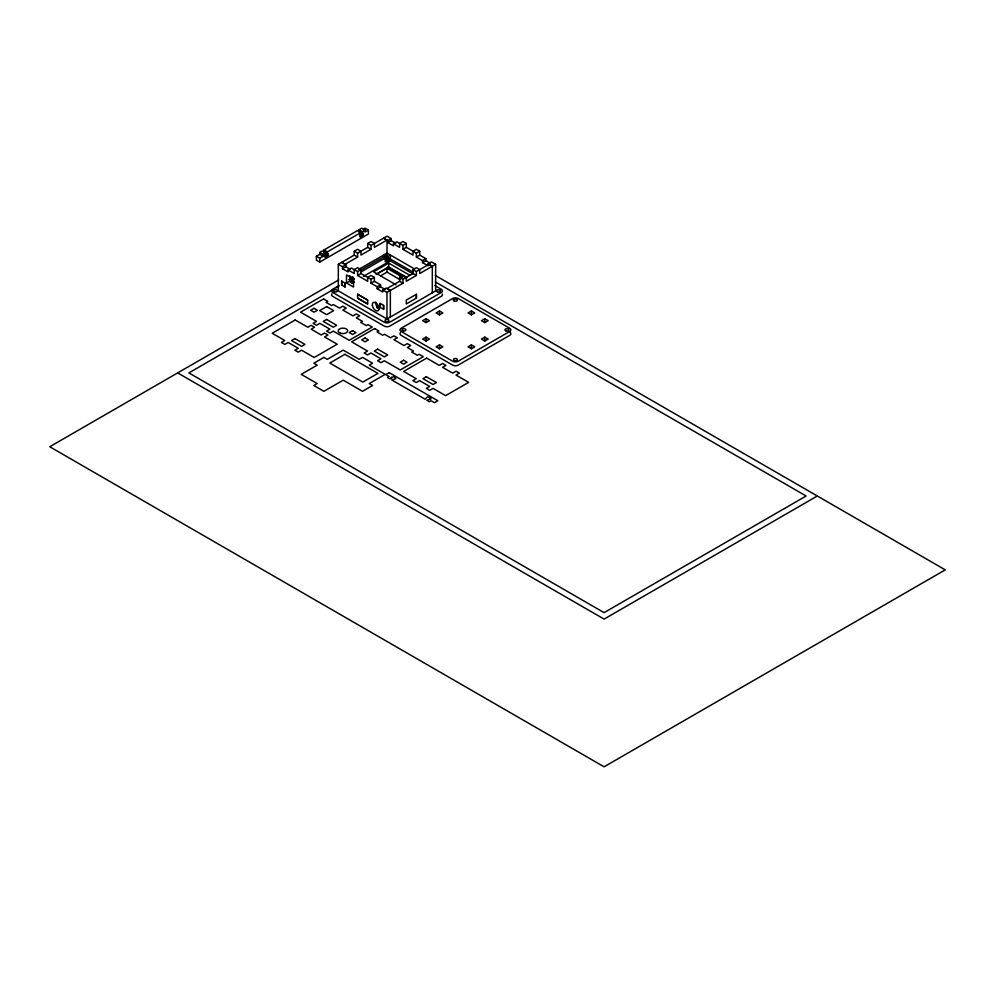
<?xml version="1.0" encoding="UTF-8"?>
<svg xmlns="http://www.w3.org/2000/svg" width="995" height="995" viewBox="0 0 995 995"><rect width="100%" height="100%" fill="white"/><g stroke="black" fill="none" stroke-linecap="round" stroke-linejoin="round"><path stroke-width="1.49" d="M319.731 252.419L323.089 254.359L323.089 256.3L319.731 254.359L319.731 252.419L322.343 250.902L325.701 252.842L325.701 254.981L324.768 255.528L324.768 257.058L325.701 256.523L325.701 257.369L327.38 255.553L325.141 254.26M327.38 255.553L328.325 255.006L328.325 253.476L327.38 254.011L324.022 252.071L324.022 249.932L357.404 230.666L360.762 232.606L360.762 234.745L359.829 235.28L359.829 236.822L360.762 236.275L360.762 237.121L362.441 235.305L360.202 234.024M362.441 235.305L363.386 234.77L363.386 233.228L362.441 233.775L359.083 231.835L359.083 229.696L361.707 228.191L365.065 230.119L365.065 232.059L368.424 230.119L368.424 233.999L319.731 262.108L316.373 260.168L316.373 256.3L319.731 254.359M324.022 252.071L324.967 251.536L324.967 253.078L328.325 255.006M359.083 231.835L360.028 231.288M363.386 229.148L365.065 228.191L368.424 230.119M323.089 254.359L325.701 252.842M324.022 249.932L327.38 251.872L360.762 232.606M359.083 229.696L362.441 231.636L365.065 230.119M316.373 256.3L319.731 258.227L323.089 256.3M371.048 309.768L338.325 290.863L338.325 264.297L354.257 255.106L354.257 251.225L357.615 249.285L360.974 251.225L360.974 255.106L371.048 249.285L371.048 245.404L367.69 243.476L367.69 247.345L361.819 250.74M367.69 243.476L371.048 241.536L374.406 243.476L374.406 247.345L387.005 240.081L387.005 254.832M354.257 251.225L357.615 253.165L360.974 251.225M371.048 245.404L387.018 236.201L391.209 238.626L391.209 240.628L395.687 243.215M357.615 253.165L357.615 257.046L345.029 264.309L341.671 262.369L345.887 264.794L345.887 266.797L350.352 269.384M338.325 264.297L342.516 266.722L345.887 264.794M387.005 240.081L383.647 238.141L387.851 240.554L391.209 238.626M387.851 240.554L387.851 242.556L391.209 240.628M342.516 266.722L342.516 268.737L345.887 266.797M342.516 268.737L348.113 271.958L348.113 269.956L351.471 268.028L357.615 271.585L357.615 275.453L367.677 281.274L367.677 277.406L371.048 275.466L374.394 277.406L374.394 281.286L380.55 284.844L380.55 286.846L385.015 289.433M387.851 242.556L393.435 245.79L393.435 243.787L396.806 241.86L402.95 245.417L402.95 249.285L413.012 255.106L413.012 251.237L416.37 249.297L419.728 251.237L419.728 255.118L425.872 258.675L425.872 260.678L430.35 263.265M338.599 279.993L49.75 446.755L604.102 766.809L945.25 569.861L435.288 275.428M358.697 269.421L387.03 253.066L414.554 268.973M357.615 271.585L360.974 269.645L360.974 273.525L371.035 279.346L371.035 283.214L377.192 286.771L377.192 288.774L382.776 292.008L382.776 290.005L386.135 288.077L390.338 290.503M402.95 245.417L406.308 243.476L406.308 247.357L412.179 250.752M360.551 270.292L385.252 256.038L413.199 272.17M350.091 278.264L351.024 277.729L351.024 279.869L350.091 280.403L350.091 281.946L351.024 281.411L351.024 282.257L352.703 280.441L350.464 279.147M360.712 272.132L386.085 257.481L385.152 261.71L387.764 261.038L385.525 258.899M339.158 285.54L332.716 289.259A3.955 2.288 0 0 0 332.716 292.48L384.207 322.206A3.955 2.288 0 0 0 389.804 322.206L441.282 292.48A3.955 2.288 0 0 0 441.282 289.259L434.852 285.54M333.362 289.483L188.876 372.901L604.102 612.634L806.124 495.995L435.238 281.871M336.036 287.928L338.71 286.386M357.615 275.453L360.974 273.525M402.95 249.285L406.308 247.357M350.464 277.605L352.703 278.899L353.648 278.351L353.648 279.893L352.703 280.441M390.363 260.814L390.388 255.006L387.764 256.523L384.406 254.583L384.406 256.722L387.764 258.65L388.709 258.115L388.709 259.658L387.764 260.192M346.509 282.99L353.499 287.033L353.499 278.948L346.509 274.906L346.509 282.99L349.867 281.05L353.362 283.077M351.422 283.314L354.083 281.784M363.399 276.399L390.948 260.503M409.803 275.292L388.672 263.09L373.56 271.809L396.01 284.781M376.073 274.234L388.672 266.971L407.154 277.642M376.558 274.284L387.005 268.252L402.664 277.294M413.012 251.237L416.37 253.178L419.728 251.237M371.035 279.346L374.394 277.406M380.476 275.901L387.005 272.132L400.052 279.67M371.035 283.214L374.394 281.286M416.37 253.178L416.37 257.046L419.728 255.118M416.37 257.046L422.514 260.603L425.872 258.675M377.192 286.771L380.55 284.844M377.192 288.774L380.55 286.846M422.514 260.603L422.514 262.605L425.872 260.678M390.338 317.057L390.363 290.478L387.005 288.538L399.592 281.274L399.592 277.394L402.95 275.453L406.308 277.394L406.308 281.274L416.383 275.453L416.383 271.585L413.024 269.645L413.024 273.513L416.383 275.453M413.024 269.645L416.383 267.705L419.741 269.645L419.741 273.513L435.661 264.322L435.661 290.888L386.968 318.997L371.035 309.781M422.514 262.605L428.111 265.839L428.111 263.837L431.469 261.909L435.661 264.322M399.592 277.394L402.95 279.334L413.024 273.513M416.383 271.585L428.969 264.309L432.327 266.25L432.303 292.828M386.968 318.997L386.968 292.43L402.95 283.214L402.95 279.334M416.383 294.259L406.296 300.08L406.296 303.96L416.383 298.139L416.383 294.259L416.37 298.139M426.047 318.723L422.688 320.664L426.047 322.604L429.405 320.664L426.047 318.723L426.047 322.604M439.479 310.975L436.121 312.915L439.479 314.855L442.837 312.915L439.479 310.975L439.479 314.855M426.047 337.143L422.688 339.084L426.047 341.024L429.405 339.084L426.047 337.143L426.047 341.024M471.381 310.975L468.023 312.915L471.381 314.855L474.739 312.915L471.381 310.975L471.381 314.855M439.479 344.892L436.121 346.832L439.479 348.772L442.837 346.832L439.479 344.892L439.479 348.772M484.814 318.723L481.456 320.664L484.814 322.604L488.172 320.664L484.814 318.723L484.814 322.604M471.381 344.892L468.023 346.832L471.381 348.772L474.739 346.832L471.381 344.892L471.381 348.772M484.814 337.143L481.456 339.084L484.814 341.024L488.172 339.084L484.814 337.143L484.814 341.024M817.318 495.995L604.102 619.101L177.682 372.901M361.148 233.477L363.386 234.77M360.202 234.87L362.441 236.163M386.085 257.481L382.727 255.553L387.764 256.523L387.764 258.65M367.69 247.345L371.048 249.285M385.351 257.717L388.709 259.658M389.443 260.304L413.012 273.911M384.406 259.098L387.764 261.038M354.257 255.106L357.615 257.046M399.592 281.274L402.95 283.214M325.141 255.106L327.38 256.399M323.462 255.23L325.701 256.523M351.484 277.058L354.145 278.6M350.29 277.953L353.648 279.893M349.344 279.346L352.703 281.286M348.984 279.57L354.232 282.605M341.695 281.175L345.054 283.115L345.054 286.995L341.695 285.055L341.695 281.175L341.695 285.055M380.264 303.487L383.622 305.428L383.622 309.296L380.264 307.356L380.264 303.487L380.264 307.368M357.603 294.271L367.677 300.08L367.677 303.96L357.603 298.139L357.615 294.259L367.677 300.08M376.558 307.455L379.17 308.96M406.308 243.476L402.95 241.536L399.592 243.476L399.592 247.345L393.435 243.787M428.111 263.837L432.303 266.262M387.64 266.996L405.462 277.306M360.974 269.645L357.628 267.705L354.257 269.645L354.257 273.513L348.113 269.956M382.776 290.005L386.968 292.43M357.615 298.139L367.677 303.96M345.054 283.115L345.054 286.995M388.672 263.09L388.672 266.971M387.005 268.252L387.005 272.132M383.622 305.428L383.622 309.296M362.441 231.636L362.441 233.775M352.703 276.759L352.703 278.899M349.867 275.665L349.867 281.05M327.38 251.872L327.38 254.011M319.731 258.227L319.731 262.108M509.913 332.255A3.955 2.288 0 0 1 509.714 335.365L458.222 365.09A3.955 2.288 0 0 1 452.625 365.09L401.147 335.365A3.955 2.288 0 0 1 400.487 332.641M442.253 294.047A3.955 2.288 0 0 1 441.282 296.361L389.804 326.086A3.955 2.288 0 0 1 384.207 326.086L332.716 296.361A3.955 2.288 0 0 1 331.882 293.836M379.617 308.86A4.751 2.736 60 0 1 375.712 302.082M323.586 298.91L300.565 312.181L316.509 321.397L313.139 323.338L316.497 325.278L319.855 323.338L329.93 329.158L326.559 331.099L329.917 333.039L333.275 331.099L349.22 340.315L372.229 327.044L368.038 324.619L366.309 325.626L360.712 322.392L362.454 321.385L356.297 317.828L359.655 315.888L356.31 313.947L352.939 315.888L342.877 310.067L346.235 308.127L342.889 306.186L339.519 308.127L333.375 304.569L331.633 305.577L326.049 302.343L327.778 301.336L323.586 298.91M314.022 308.313L310.664 310.253L314.022 312.194L317.38 310.253L314.022 308.313M295.216 319.98L272.22 333.263L284.806 340.526L281.448 342.467L284.806 344.407L288.164 342.467L298.239 348.275L294.881 350.215L298.239 352.155L301.597 350.215L314.196 357.491L337.193 344.208L324.594 336.944L327.952 335.004L324.594 333.064L321.236 335.004L311.174 329.183L314.532 327.243L311.174 325.303L307.816 327.243L295.216 319.98M326.671 306.584L319.669 310.614L326.658 314.656L333.661 310.627L326.671 306.584M326.584 319.457L323.226 321.397L333.288 327.218L336.646 325.278L326.584 319.457M294.881 338.586L291.523 340.526L301.597 346.347L304.955 344.407L294.881 338.586M352.578 330.626L349.22 332.554L352.578 334.494L355.936 332.554L352.578 330.626M323.91 357.392L313.835 363.212L317.194 365.153L301.249 374.356L317.194 383.56L313.835 385.5L323.91 391.321L343.213 380.177L362.528 391.321L372.59 385.5L369.232 383.56L385.189 374.356L369.232 365.153L372.59 363.212L362.528 357.392L359.17 359.332L343.213 350.128L327.268 359.332L323.91 357.392M374.63 328.574L351.608 341.832L367.553 351.048L364.195 352.989L367.541 354.929L370.899 352.989L380.973 358.809L377.603 360.75L380.961 362.69L384.319 360.75L400.264 369.966L423.285 356.707L419.082 354.282L417.353 355.277L411.756 352.043L413.497 351.048L407.341 347.491L410.699 345.551L407.353 343.611L403.995 345.551L393.921 339.73L397.291 337.79L393.933 335.85L390.575 337.79L384.418 334.233L382.677 335.228L377.093 331.994L378.834 330.999L374.63 328.574M365.053 337.964L361.695 339.904L365.053 341.845L368.411 339.904L365.053 337.964M344.892 354.319L329.78 363.051L362.802 382.105L377.913 373.386L344.892 354.319M452.625 298.537L401.147 328.263A3.955 2.288 0 0 0 401.147 331.484L452.625 361.21A3.955 2.288 0 0 0 458.222 361.21L509.714 331.484A3.955 2.288 0 0 0 509.714 328.263L458.222 298.537A3.955 2.288 0 0 0 452.625 298.537M377.627 349.121L374.269 351.061L384.331 356.882L387.689 354.941L377.627 349.121M403.647 360.265L400.288 362.205L403.647 364.145L407.005 362.205L403.647 360.265M389.157 372.64L385.799 374.58L389.157 376.52L387.478 377.491L390.09 378.995L391.943 377.926L391.01 377.391L394.008 376.732L395.898 378.672L391.769 379.966L425.151 399.244L427.402 396.856L430.748 397.95L430.014 398.373L430.959 398.908L426.83 400.214L429.454 401.719L431.133 400.749L434.479 402.689L437.837 400.749L389.157 372.64M426.656 358.125L403.659 371.409L416.246 378.672L412.888 380.612L416.246 382.553L419.604 380.612L429.678 386.433L426.32 388.361L429.678 390.301L433.036 388.361L445.636 395.637L468.633 382.354L456.033 375.09L459.392 373.15L456.033 371.21L452.688 373.15L442.613 367.329L445.971 365.389L442.613 363.461L439.255 365.389L426.656 358.125M426.32 376.732L422.962 378.672L433.036 384.493L436.395 382.553L426.32 376.732M340.551 333.238A4.751 2.736 0 0 0 347.678 330.862A4.751 2.736 0 0 0 340.564 328.487A4.751 2.736 0 0 0 340.551 333.238M334.531 291.858A1.978 1.144 0 0 0 337.492 290.863A1.978 1.144 0 0 0 334.531 289.881A1.978 1.144 0 0 0 334.531 291.858M386.01 321.584A1.978 1.144 0 0 0 388.983 320.589A1.978 1.144 0 0 0 386.01 319.606A1.978 1.144 0 0 0 386.01 321.584M437.501 291.858A1.978 1.144 0 0 0 440.462 290.863A1.978 1.144 0 0 0 437.501 289.881A1.978 1.144 0 0 0 437.501 291.858M505.92 330.862A1.978 1.144 0 0 0 508.893 329.88A1.978 1.144 0 0 0 505.92 328.885A1.978 1.144 0 0 0 505.92 330.862M454.441 360.588A1.978 1.144 0 0 0 457.401 359.593A1.978 1.144 0 0 0 454.441 358.61A1.978 1.144 0 0 0 454.441 360.588M402.95 330.862A1.978 1.144 0 0 0 405.923 329.88A1.978 1.144 0 0 0 402.95 328.885A1.978 1.144 0 0 0 402.95 330.862M454.441 301.137A1.978 1.144 0 0 0 457.401 300.154A1.978 1.144 0 0 0 454.441 299.159A1.978 1.144 0 0 0 454.441 301.137M372.341 305.328A4.751 2.736 60 0 0 377.764 310.863A4.751 2.736 60 0 0 376.844 303.699A4.751 2.736 60 0 0 372.341 305.328"/></g></svg>
